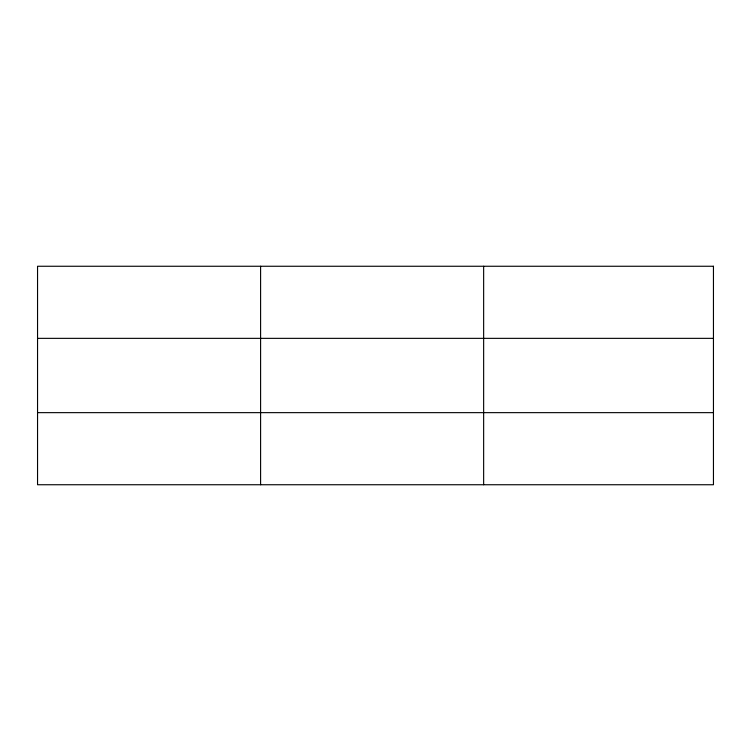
<?xml version="1.0" encoding="UTF-8"?>
<svg xmlns="http://www.w3.org/2000/svg" width="751" height="751" viewBox="0 0 751 751"><rect width="100%" height="100%" fill="white"/><g stroke="black" fill="none" stroke-linecap="round" stroke-linejoin="round"><path stroke-width="1.13" d="M260.597 484.742L260.597 266.258M483.644 484.742L483.644 266.258M37.55 338.354L713.45 338.354M37.55 412.646L713.45 412.646M713.45 266.258L713.45 484.742L37.55 484.742L37.55 266.258L713.45 266.258"/></g></svg>
